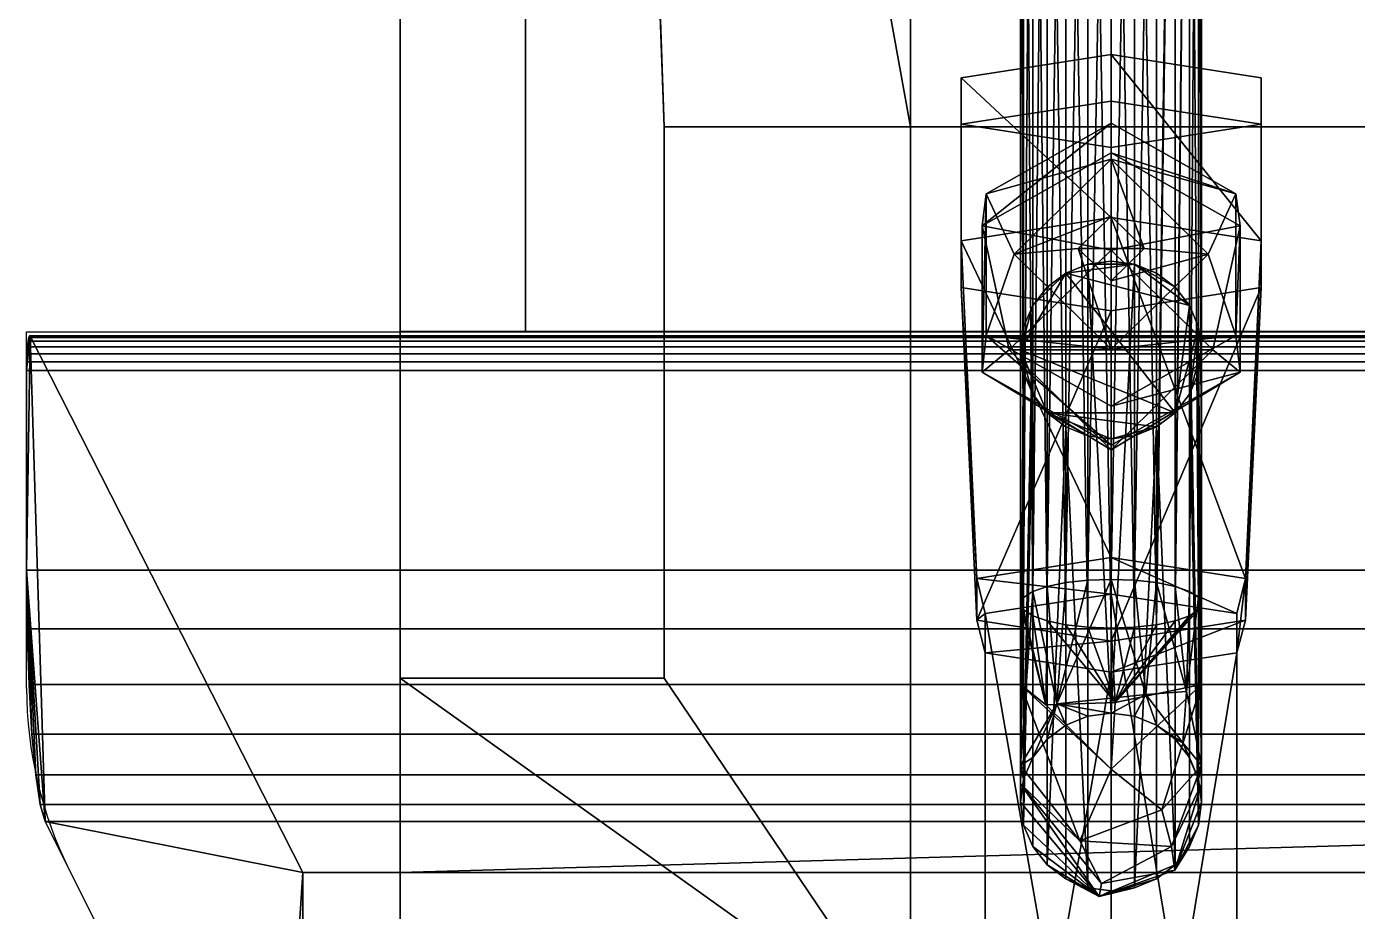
# Model space of a CAD drawing. Extents: x -1 to 863, y -669 to 1.
# Drawn here: x 0 to 57.3, y -601.8 to -563.7 of the extents above; entities that cross this region are included whole.
import ezdxf

# ---------------------------------------------------------------- set-up
doc = ezdxf.new("R2010")
doc.units = 0
for name, color, linetype in [('IQ_200_2D', 1, 'Continuous'), ('IQ_200_3D', 1, 'Continuous'), ('IQ_204_2D', 7, 'Continuous'), ('IQ_BLACK_3D', 250, 'Continuous')]:
    doc.layers.add(name, color=color, linetype=linetype)

msp = doc.modelspace()

# ---------------------------------------------------------------- linework, layer by layer
at = {"layer": 'IQ_200_2D', "transparency": 33554582}
for p, q in [((16.1, -50), (16.1, -576.82)), ((0, -592.174), (0, -576.82)), ((0, -576.82), (862, -576.82)), ((1.864, -600.063), (10.757, -617.833))]:
    msp.add_line(p, q, dxfattribs=at)
msp.add_arc((17.628, -592.174), 17.628, 180, 206.58681, dxfattribs=at)
at = {"layer": 'IQ_204_2D', "transparency": 33554582}
msp.add_line((21.5, -86.255), (21.5, -576.82), dxfattribs=at)

# ---------------------------------------------------------------- meshes
at = {"layer": 'IQ_200_3D', "transparency": 33554687}
mesh = msp.add_polyface(dxfattribs=at)
corners = [(16.1, -576.798, 1361.021), (16.1, -120.903, 1407.885), (16.1, -116.068, 1407.847), (16.1, -111.359, 1406.751), (16.1, -107.004, 1404.65), (16.1, -103.216, 1401.646), (16.1, -100.178, 1397.884), (16.1, -98.037, 1393.549), (16.1, -82.705, 1351.299), (16.1, -444.588, 1226.902), (16.1, -600.123, 1226.902)]
mesh.append_faces([[corners[k] for k in face] for face in [(2, 7, 1)]], dxfattribs={"vtx0": -1, "vtx1": -1})
mesh.append_faces([[corners[k] for k in face] for face in [(1, 7, 8, 9), (7, 2, 3, 4)]], dxfattribs={"vtx0": -1, "vtx3": -1})
mesh.append_faces([[corners[k] for k in face] for face in [(5, 6, 7, 4)]], dxfattribs={"vtx2": -1})
mesh.append_faces([[corners[k] for k in face] for face in [(9, 10, 0, 1)]], dxfattribs={"vtx3": -1})
mesh = msp.add_polyface(dxfattribs=at)
corners = [(21.5, -128.486, 1404.282), (21.5, -120.903, 1404.282), (21.5, -120.903, 1361.021), (21.5, -86.233, 1361.021), (21.5, -98.037, 1393.549), (21.5, -100.178, 1397.884), (21.5, -103.216, 1401.646), (21.5, -107.004, 1404.65), (21.5, -111.359, 1406.751), (21.5, -116.068, 1407.847), (21.5, -120.903, 1407.885), (21.5, -576.798, 1361.021), (21.5, -128.486, 1361.021)]
mesh.append_faces([[corners[k] for k in face] for face in [(0, 11, 12)]], dxfattribs={"vtx0": -1})
mesh.append_faces([[corners[k] for k in face] for face in [(9, 1, 8), (11, 0, 10)]], dxfattribs={"vtx0": -1, "vtx1": -1})
mesh.append_faces([[corners[k] for k in face] for face in [(1, 9, 10, 0)]], dxfattribs={"vtx0": -1, "vtx2": -1})
mesh.append_faces([[corners[k] for k in face] for face in [(1, 6, 7, 8)]], dxfattribs={"vtx0": -1, "vtx3": -1})
mesh.append_faces([[corners[k] for k in face] for face in [(5, 6, 1, 4)]], dxfattribs={"vtx1": -1, "vtx2": -1})
mesh.append_faces([[corners[k] for k in face] for face in [(2, 3, 4, 1)]], dxfattribs={"vtx2": -1})
mesh = msp.add_polyface(dxfattribs=at)
corners = [(845.901, -576.798, 1361.021), (845.901, -120.903, 1407.885), (840.5, -120.903, 1407.885), (840.5, -576.798, 1361.021), (16.1, -120.903, 1407.885), (16.1, -576.798, 1361.021), (21.5, -576.798, 1361.021), (21.5, -120.903, 1407.885)]
mesh.append_faces([[corners[k] for k in face] for face in [(0, 1, 2, 3), (6, 7, 4, 5)]])
mesh = msp.add_polyface(dxfattribs=at)
corners = [(840.5, -128.486, 1361.021), (21.5, -128.486, 1361.021), (21.5, -576.798, 1361.021), (840.5, -576.798, 1361.021)]
mesh.append_faces([[corners[k] for k in face] for face in [(0, 1, 2, 3)]])
mesh = msp.add_polyface(dxfattribs=at)
corners = [(845.901, -600.123, 1226.902), (16.1, -600.123, 1226.902), (16.1, -444.588, 1226.902), (845.901, -444.588, 1226.902)]
mesh.append_faces([[corners[k] for k in face] for face in [(0, 1, 2, 3)]])
mesh = msp.add_polyface(dxfattribs=at)
corners = [(823.9, -465.63, 995.377), (38.086, -465.63, 995.377), (38.086, -567.978, 995.377), (823.9, -567.978, 995.377)]
mesh.append_faces([[corners[k] for k in face] for face in [(0, 1, 2, 3)]])
mesh = msp.add_polyface(dxfattribs=at)
corners = [(38.086, -465.63, 995.377), (38.086, -465.63, 996.977), (38.086, -567.978, 996.977), (38.086, -567.978, 995.377)]
mesh.append_faces([[corners[k] for k in face] for face in [(0, 1, 2, 3)]])
mesh = msp.add_polyface(dxfattribs=at)
corners = [(42.825, -531.588, 1159.79), (42.958, -531.316, 1158.817), (43.348, -531.063, 1157.912), (43.968, -530.846, 1157.134), (44.775, -530.679, 1156.537), (45.716, -530.574, 1156.161), (46.725, -530.539, 1156.033), (47.735, -530.574, 1156.161), (48.675, -530.679, 1156.537), (49.483, -530.846, 1157.134), (50.103, -531.063, 1157.912), (50.493, -531.316, 1158.817), (50.625, -531.588, 1159.79), (50.625, -588.536, 1143.88), (50.493, -588.264, 1142.908), (50.103, -588.011, 1142.002), (49.483, -587.794, 1141.224), (48.675, -587.627, 1140.627), (47.735, -587.522, 1140.252), (46.725, -587.486, 1140.124), (45.716, -587.522, 1140.252), (44.775, -587.627, 1140.627), (43.968, -587.794, 1141.224), (43.348, -588.011, 1142.002), (42.958, -588.264, 1142.908), (42.825, -588.536, 1143.88)]
mesh.append_faces([[corners[k] for k in face] for face in [(1, 24, 25, 0)]], dxfattribs={"vtx0": -1})
mesh.append_faces([[corners[k] for k in face] for face in [(15, 11, 14), (7, 19, 6), (9, 17, 8), (19, 7, 18), (22, 4, 21), (3, 23, 2), (20, 6, 19)]], dxfattribs={"vtx0": -1, "vtx1": -1})
mesh.append_faces([[corners[k] for k in face] for face in [(9, 16, 17), (8, 17, 18), (15, 10, 11), (5, 20, 21), (2, 23, 24), (21, 4, 5)]], dxfattribs={"vtx0": -1, "vtx2": -1})
mesh.append_faces([[corners[k] for k in face] for face in [(15, 16, 10), (7, 8, 18), (9, 10, 16), (22, 23, 3), (5, 6, 20), (1, 2, 24), (3, 4, 22)]], dxfattribs={"vtx1": -1, "vtx2": -1})
mesh.append_faces([[corners[k] for k in face] for face in [(12, 13, 14, 11)]], dxfattribs={"vtx2": -1})
mesh = msp.add_polyface(dxfattribs=at)
corners = [(50.625, -531.588, 1159.79), (50.493, -531.86, 1160.762), (50.103, -532.113, 1161.668), (49.483, -532.33, 1162.446), (48.675, -532.497, 1163.043), (47.735, -532.602, 1163.418), (46.725, -532.637, 1163.546), (45.716, -532.602, 1163.418), (44.775, -532.497, 1163.043), (43.968, -532.33, 1162.446), (43.348, -532.113, 1161.668), (42.958, -531.86, 1160.762), (42.825, -531.588, 1159.79), (42.825, -588.536, 1143.88), (42.958, -588.807, 1144.852), (43.348, -589.06, 1145.758), (43.968, -589.278, 1146.536), (44.775, -589.444, 1147.133), (45.716, -589.549, 1147.508), (46.725, -589.585, 1147.636), (47.735, -589.549, 1147.508), (48.675, -589.444, 1147.133), (49.483, -589.278, 1146.536), (50.103, -589.06, 1145.758), (50.493, -588.807, 1144.852), (50.625, -588.536, 1143.88)]
mesh.append_faces([[corners[k] for k in face] for face in [(1, 25, 0)]], dxfattribs={"vtx0": -1})
mesh.append_faces([[corners[k] for k in face] for face in [(15, 11, 14), (7, 19, 6), (9, 17, 8), (19, 7, 18), (3, 22, 2), (20, 6, 19)]], dxfattribs={"vtx0": -1, "vtx1": -1})
mesh.append_faces([[corners[k] for k in face] for face in [(10, 15, 16), (9, 16, 17), (15, 10, 11), (21, 4, 5)]], dxfattribs={"vtx0": -1, "vtx2": -1})
mesh.append_faces([[corners[k] for k in face] for face in [(17, 18, 8), (11, 12, 14), (7, 8, 18), (9, 10, 16), (21, 22, 3), (20, 21, 5), (24, 25, 1), (23, 24, 2), (22, 23, 2), (5, 6, 20), (1, 2, 24), (3, 4, 21)]], dxfattribs={"vtx1": -1, "vtx2": -1})
mesh.append_faces([[corners[k] for k in face] for face in [(12, 13, 14)]], dxfattribs={"vtx2": -1})
mesh = msp.add_polyface(dxfattribs=at)
corners = [(38.086, -602.51, 996.977), (823.914, -602.51, 996.977), (823.9, -567.978, 996.977), (38.086, -567.978, 996.977)]
mesh.append_faces([[corners[k] for k in face] for face in [(0, 1, 2, 3)]])
mesh = msp.add_polyface(dxfattribs=at)
corners = [(38.086, -607.462, 970.529), (38.086, -567.978, 970.529), (823.914, -567.978, 970.529), (823.914, -607.462, 970.529)]
mesh.append_faces([[corners[k] for k in face] for face in [(0, 1, 2, 3)]])
mesh = msp.add_polyface(dxfattribs=at)
corners = [(38.086, -567.978, 995.377), (38.086, -567.978, 996.977), (823.9, -567.978, 996.977), (823.9, -567.978, 995.377)]
mesh.append_faces([[corners[k] for k in face] for face in [(0, 1, 2, 3)]])
mesh = msp.add_polyface(dxfattribs=at)
corners = [(46.725, -567.819, 1012.027), (41.345, -570.868, 1011.435), (41.345, -576.967, 1010.249), (46.725, -580.017, 1009.656), (46.725, -581.704, 1017.241), (41.164, -578.552, 1017.854), (41.164, -572.248, 1019.079), (46.725, -569.096, 1019.692)]
mesh.append_faces([[corners[k] for k in face] for face in [(6, 1, 5)]], dxfattribs={"vtx0": -1, "vtx1": -1})
mesh.append_faces([[corners[k] for k in face] for face in [(5, 1, 2)]], dxfattribs={"vtx0": -1, "vtx2": -1})
mesh.append_faces([[corners[k] for k in face] for face in [(4, 5, 2), (0, 1, 6)]], dxfattribs={"vtx1": -1, "vtx2": -1})
mesh.append_faces([[corners[k] for k in face] for face in [(2, 3, 4), (6, 7, 0)]], dxfattribs={"vtx2": -1})
mesh = msp.add_polyface(dxfattribs=at)
corners = [(46.725, -569.366, 1009.32), (42.548, -573.467, 1008.523), (46.725, -577.568, 1007.726), (46.725, -580.017, 1009.656), (41.345, -576.967, 1010.249), (41.345, -570.868, 1011.435), (46.725, -567.819, 1012.027)]
mesh.append_faces([[corners[k] for k in face] for face in [(2, 4, 1), (5, 1, 4)]], dxfattribs={"vtx0": -1, "vtx1": -1})
mesh.append_faces([[corners[k] for k in face] for face in [(0, 1, 5)]], dxfattribs={"vtx1": -1, "vtx2": -1})
mesh.append_faces([[corners[k] for k in face] for face in [(2, 3, 4), (5, 6, 0)]], dxfattribs={"vtx2": -1})
mesh = msp.add_polyface(dxfattribs=at)
corners = [(46.725, -577.568, 1007.726), (50.903, -573.467, 1008.523), (46.725, -569.366, 1009.32), (46.725, -567.819, 1012.027), (52.106, -570.868, 1011.435), (52.106, -576.967, 1010.249), (46.725, -580.017, 1009.656)]
mesh.append_faces([[corners[k] for k in face] for face in [(2, 4, 1), (5, 1, 4)]], dxfattribs={"vtx0": -1, "vtx1": -1})
mesh.append_faces([[corners[k] for k in face] for face in [(0, 1, 5)]], dxfattribs={"vtx1": -1, "vtx2": -1})
mesh.append_faces([[corners[k] for k in face] for face in [(2, 3, 4), (5, 6, 0)]], dxfattribs={"vtx2": -1})
mesh = msp.add_polyface(dxfattribs=at)
corners = [(46.725, -580.017, 1009.656), (52.106, -576.967, 1010.249), (52.106, -570.868, 1011.435), (46.725, -567.819, 1012.027), (46.725, -569.096, 1019.692), (52.287, -572.248, 1019.079), (52.287, -578.552, 1017.854), (46.725, -581.704, 1017.241)]
mesh.append_faces([[corners[k] for k in face] for face in [(6, 1, 5)]], dxfattribs={"vtx0": -1, "vtx1": -1})
mesh.append_faces([[corners[k] for k in face] for face in [(5, 1, 2)]], dxfattribs={"vtx0": -1, "vtx2": -1})
mesh.append_faces([[corners[k] for k in face] for face in [(4, 5, 2), (0, 1, 6)]], dxfattribs={"vtx1": -1, "vtx2": -1})
mesh.append_faces([[corners[k] for k in face] for face in [(2, 3, 4), (6, 7, 0)]], dxfattribs={"vtx2": -1})
mesh = msp.add_polyface(dxfattribs=at)
corners = [(46.725, -569.096, 1019.692), (41.164, -572.248, 1019.079), (41.164, -578.552, 1017.854), (46.725, -581.704, 1017.241), (46.725, -581.9, 1028.917), (42.339, -577.594, 1029.754), (46.725, -573.288, 1030.591)]
mesh.append_faces([[corners[k] for k in face] for face in [(4, 2, 3)]], dxfattribs={"vtx0": -1})
mesh.append_faces([[corners[k] for k in face] for face in [(2, 4, 5), (5, 1, 2)]], dxfattribs={"vtx0": -1, "vtx2": -1})
mesh.append_faces([[corners[k] for k in face] for face in [(0, 1, 6)]], dxfattribs={"vtx1": -1})
mesh.append_faces([[corners[k] for k in face] for face in [(5, 6, 1)]], dxfattribs={"vtx1": -1, "vtx2": -1})
mesh = msp.add_polyface(dxfattribs=at)
corners = [(46.725, -581.704, 1017.241), (52.287, -578.552, 1017.854), (52.287, -572.248, 1019.079), (46.725, -569.096, 1019.692), (46.725, -573.288, 1030.591), (51.112, -577.594, 1029.754), (46.725, -581.9, 1028.917)]
mesh.append_faces([[corners[k] for k in face] for face in [(4, 2, 3)]], dxfattribs={"vtx0": -1})
mesh.append_faces([[corners[k] for k in face] for face in [(2, 4, 5), (5, 1, 2)]], dxfattribs={"vtx0": -1, "vtx2": -1})
mesh.append_faces([[corners[k] for k in face] for face in [(0, 1, 6)]], dxfattribs={"vtx1": -1})
mesh.append_faces([[corners[k] for k in face] for face in [(5, 6, 1)]], dxfattribs={"vtx1": -1, "vtx2": -1})
mesh = msp.add_polyface(dxfattribs=at)
corners = [(46.725, -571.834, 1007.557), (45.307, -573.227, 1007.286), (46.725, -574.619, 1007.015), (46.725, -577.568, 1007.726), (42.548, -573.467, 1008.523), (46.725, -569.366, 1009.32)]
mesh.append_faces([[corners[k] for k in face] for face in [(1, 3, 4), (4, 0, 1)]], dxfattribs={"vtx0": -1, "vtx2": -1})
mesh.append_faces([[corners[k] for k in face] for face in [(2, 3, 1)]], dxfattribs={"vtx1": -1})
mesh.append_faces([[corners[k] for k in face] for face in [(4, 5, 0)]], dxfattribs={"vtx2": -1})
mesh = msp.add_polyface(dxfattribs=at)
corners = [(46.725, -574.619, 1007.015), (48.144, -573.227, 1007.286), (46.725, -571.834, 1007.557), (46.725, -569.366, 1009.32), (50.903, -573.467, 1008.523), (46.725, -577.568, 1007.726)]
mesh.append_faces([[corners[k] for k in face] for face in [(1, 3, 4), (4, 0, 1)]], dxfattribs={"vtx0": -1, "vtx2": -1})
mesh.append_faces([[corners[k] for k in face] for face in [(2, 3, 1)]], dxfattribs={"vtx1": -1})
mesh.append_faces([[corners[k] for k in face] for face in [(4, 5, 0)]], dxfattribs={"vtx2": -1})
mesh = msp.add_polyface(dxfattribs=at)
corners = [(46.725, -573.227, 1007.286), (46.725, -574.619, 1007.015), (45.307, -573.227, 1007.286), (46.725, -571.834, 1007.557)]
mesh.append_faces([[corners[k] for k in face] for face in [(1, 2, 0), (3, 0, 2)]], dxfattribs={"vtx1": -1})
mesh = msp.add_polyface(dxfattribs=at)
corners = [(46.725, -573.227, 1007.286), (46.725, -571.834, 1007.557), (48.144, -573.227, 1007.286), (46.725, -574.619, 1007.015)]
mesh.append_faces([[corners[k] for k in face] for face in [(3, 0, 2), (1, 2, 0)]], dxfattribs={"vtx1": -1})
mesh = msp.add_polyface(dxfattribs=at)
corners = [(46.725, -573.288, 1030.591), (42.339, -577.594, 1029.754), (46.725, -581.9, 1028.917), (46.725, -577.594, 1029.754)]
mesh.append_faces([[corners[k] for k in face] for face in [(3, 1, 2), (1, 3, 0)]], dxfattribs={"vtx0": -1})
mesh = msp.add_polyface(dxfattribs=at)
corners = [(46.725, -581.9, 1028.917), (51.112, -577.594, 1029.754), (46.725, -573.288, 1030.591), (46.725, -577.594, 1029.754)]
mesh.append_faces([[corners[k] for k in face] for face in [(1, 3, 0), (3, 1, 2)]], dxfattribs={"vtx0": -1})
mesh = msp.add_polyface(dxfattribs=at)
corners = [(50.625, -577.594, 1029.754), (50.493, -578.585, 1029.561), (50.103, -579.508, 1029.382), (49.483, -580.301, 1029.228), (48.675, -580.909, 1029.109), (47.735, -581.292, 1029.035), (46.725, -581.422, 1029.01), (45.716, -581.292, 1029.035), (44.775, -580.909, 1029.109), (43.968, -580.301, 1029.228), (43.348, -579.508, 1029.382), (42.958, -578.585, 1029.561), (42.825, -577.594, 1029.754), (42.958, -576.603, 1029.946), (43.348, -575.68, 1030.126), (43.968, -574.887, 1030.28), (44.775, -574.279, 1030.398), (45.716, -573.896, 1030.473), (46.725, -573.766, 1030.498), (47.735, -573.896, 1030.473), (48.675, -574.279, 1030.398), (49.483, -574.887, 1030.28), (50.103, -575.68, 1030.126), (50.493, -576.603, 1029.946)]
mesh.append_faces([[corners[k] for k in face] for face in [(21, 19, 20), (9, 7, 8), (12, 10, 11), (16, 14, 15), (14, 12, 13)]], dxfattribs={"vtx0": -1})
mesh.append_faces([[corners[k] for k in face] for face in [(22, 19, 21), (17, 19, 16)]], dxfattribs={"vtx0": -1, "vtx1": -1})
mesh.append_faces([[corners[k] for k in face] for face in [(3, 16, 22), (19, 22, 16), (3, 9, 12), (12, 14, 16), (12, 16, 3), (4, 6, 9)]], dxfattribs={"vtx0": -1, "vtx1": -1, "vtx2": -1})
mesh.append_faces([[corners[k] for k in face] for face in [(9, 3, 4), (23, 2, 3), (9, 6, 7), (12, 9, 10)]], dxfattribs={"vtx0": -1, "vtx2": -1})
mesh.append_faces([[corners[k] for k in face] for face in [(5, 6, 4)]], dxfattribs={"vtx1": -1})
mesh.append_faces([[corners[k] for k in face] for face in [(23, 0, 2), (22, 23, 3)]], dxfattribs={"vtx1": -1, "vtx2": -1})
mesh.append_faces([[corners[k] for k in face] for face in [(0, 1, 2), (17, 18, 19)]], dxfattribs={"vtx2": -1})
mesh = msp.add_polyface(dxfattribs=at)
corners = [(42.825, -597.086, 1130.033), (42.958, -596.095, 1130.225), (43.348, -595.172, 1130.405), (43.968, -594.379, 1130.559), (44.775, -593.771, 1130.677), (45.716, -593.388, 1130.751), (46.725, -593.258, 1130.777), (47.735, -593.388, 1130.751), (48.675, -593.771, 1130.677), (49.483, -594.379, 1130.559), (50.103, -595.172, 1130.405), (50.493, -596.095, 1130.225), (50.625, -597.086, 1130.033), (50.625, -577.594, 1029.754), (50.493, -576.603, 1029.946), (50.103, -575.68, 1030.126), (49.483, -574.887, 1030.28), (48.675, -574.279, 1030.398), (47.735, -573.896, 1030.473), (46.725, -573.766, 1030.498), (45.716, -573.896, 1030.473), (44.775, -574.279, 1030.398), (43.968, -574.887, 1030.28), (43.348, -575.68, 1030.126), (42.958, -576.603, 1029.946), (42.825, -577.594, 1029.754)]
mesh.append_faces([[corners[k] for k in face] for face in [(20, 6, 19)]], dxfattribs={"vtx0": -1, "vtx1": -1})
mesh.append_faces([[corners[k] for k in face] for face in [(9, 16, 17, 8), (10, 15, 16, 9), (15, 10, 11), (6, 18, 19), (18, 6, 7), (5, 20, 21, 4), (20, 5, 6), (24, 0, 1)]], dxfattribs={"vtx0": -1, "vtx2": -1})
mesh.append_faces([[corners[k] for k in face] for face in [(13, 14, 12)]], dxfattribs={"vtx1": -1})
mesh.append_faces([[corners[k] for k in face] for face in [(14, 15, 11), (11, 12, 14), (23, 24, 1), (1, 2, 23)]], dxfattribs={"vtx1": -1, "vtx2": -1})
mesh.append_faces([[corners[k] for k in face] for face in [(17, 18, 7, 8), (21, 22, 3, 4), (22, 23, 2, 3)]], dxfattribs={"vtx1": -1, "vtx3": -1})
mesh.append_faces([[corners[k] for k in face] for face in [(24, 25, 0)]], dxfattribs={"vtx2": -1})
mesh = msp.add_polyface(dxfattribs=at)
corners = [(845.901, -600.123, 1226.902), (845.901, -576.798, 1361.021), (840.5, -576.798, 1361.021), (21.5, -576.798, 1361.021), (16.1, -576.798, 1361.021), (16.1, -600.123, 1226.902)]
mesh.append_faces([[corners[k] for k in face] for face in [(0, 1, 2, 5), (3, 4, 5, 2)]], dxfattribs={"vtx2": -1})
mesh = msp.add_polyface(dxfattribs=at)
corners = [(0, -578.478, 1361.612), (862, -578.478, 1361.612), (861.996, -578.109, 1361.566), (861.984, -577.762, 1361.43), (861.965, -577.459, 1361.213), (861.94, -577.219, 1360.928), (861.91, -577.057, 1360.592), (861.878, -576.983, 1360.227), (861.845, -577, 1359.855), (0.155, -577, 1359.855), (0.122, -576.983, 1360.227), (0.09, -577.057, 1360.592), (0.06, -577.219, 1360.928), (0.035, -577.459, 1361.213), (0.016, -577.762, 1361.43), (0.004, -578.109, 1361.566)]
mesh.append_faces([[corners[k] for k in face] for face in [(2, 15, 0, 1)]], dxfattribs={"vtx0": -1})
mesh.append_faces([[corners[k] for k in face] for face in [(7, 10, 11, 6), (6, 11, 12, 5), (5, 12, 13, 4), (4, 13, 14, 3), (3, 14, 15, 2)]], dxfattribs={"vtx0": -1, "vtx2": -1})
mesh.append_faces([[corners[k] for k in face] for face in [(8, 9, 10, 7)]], dxfattribs={"vtx2": -1})
mesh = msp.add_polyface(dxfattribs=at)
corners = [(0, -587.088, 1361.612), (0, -578.478, 1361.612), (0.004, -578.109, 1361.566), (0.016, -577.762, 1361.43), (0.035, -577.459, 1361.213), (0.06, -577.219, 1360.928), (0.09, -577.057, 1360.592), (0.122, -576.983, 1360.227), (0.155, -577, 1359.855), (11.897, -600.123, 1226.902), (11.897, -606.978, 1226.902), (11.867, -609.693, 1227.242), (11.779, -612.239, 1228.242), (11.638, -614.46, 1229.839), (11.453, -616.219, 1231.935), (11.235, -617.406, 1234.4), (10.998, -617.947, 1237.081), (10.757, -617.811, 1239.813), (0.803, -597.921, 1352.524), (0.587, -597.188, 1354.97), (0.391, -595.911, 1357.182), (0.227, -594.158, 1359.039), (0.103, -592.024, 1360.442), (0.026, -589.625, 1361.316)]
mesh.append_faces([[corners[k] for k in face] for face in [(7, 1, 6), (8, 1, 7), (21, 0, 20), (9, 18, 8), (17, 10, 16), (14, 10, 13)]], dxfattribs={"vtx0": -1, "vtx1": -1})
mesh.append_faces([[corners[k] for k in face] for face in [(8, 18, 0)]], dxfattribs={"vtx0": -1, "vtx1": -1, "vtx2": -1})
mesh.append_faces([[corners[k] for k in face] for face in [(0, 18, 19), (9, 17, 18), (10, 15, 16), (17, 9, 10), (10, 14, 15)]], dxfattribs={"vtx0": -1, "vtx2": -1})
mesh.append_faces([[corners[k] for k in face] for face in [(2, 3, 1), (23, 0, 22), (11, 12, 10)]], dxfattribs={"vtx1": -1})
mesh.append_faces([[corners[k] for k in face] for face in [(3, 4, 1), (0, 1, 8), (4, 5, 1), (5, 6, 1), (21, 22, 0), (12, 13, 10), (19, 20, 0)]], dxfattribs={"vtx1": -1, "vtx2": -1})
mesh = msp.add_polyface(dxfattribs=at)
corners = [(11.897, -600.123, 1226.902), (0.155, -577, 1359.855), (861.845, -577, 1359.855), (850.103, -600.123, 1226.902)]
mesh.append_faces([[corners[k] for k in face] for face in [(0, 1, 2, 3)]])
mesh = msp.add_polyface(dxfattribs=at)
corners = [(50.625, -597.086, 1130.033), (50.493, -598.077, 1129.84), (50.103, -599, 1129.661), (49.483, -599.793, 1129.506), (48.675, -600.402, 1129.388), (47.735, -600.784, 1129.314), (46.725, -600.915, 1129.289), (45.716, -600.784, 1129.314), (44.775, -600.402, 1129.388), (43.968, -599.793, 1129.506), (43.348, -599, 1129.661), (42.958, -598.077, 1129.84), (42.825, -597.086, 1130.033), (42.825, -577.594, 1029.754), (42.958, -578.585, 1029.561), (43.348, -579.508, 1029.382), (43.968, -580.301, 1029.228), (44.775, -580.909, 1029.109), (45.716, -581.292, 1029.035), (46.725, -581.422, 1029.01), (47.735, -581.292, 1029.035), (48.675, -580.909, 1029.109), (49.483, -580.301, 1029.228), (50.103, -579.508, 1029.382), (50.493, -578.585, 1029.561), (50.625, -577.594, 1029.754)]
mesh.append_faces([[corners[k] for k in face] for face in [(9, 17, 8)]], dxfattribs={"vtx0": -1, "vtx1": -1})
mesh.append_faces([[corners[k] for k in face] for face in [(10, 15, 16, 9), (15, 10, 11), (20, 5, 6, 19), (21, 4, 5), (21, 3, 4), (24, 0, 1)]], dxfattribs={"vtx0": -1, "vtx2": -1})
mesh.append_faces([[corners[k] for k in face] for face in [(13, 14, 12)]], dxfattribs={"vtx1": -1})
mesh.append_faces([[corners[k] for k in face] for face in [(14, 15, 11), (17, 18, 7), (16, 17, 9), (11, 12, 14), (7, 8, 17), (21, 22, 3), (20, 21, 5), (23, 24, 1), (1, 2, 23)]], dxfattribs={"vtx1": -1, "vtx2": -1})
mesh.append_faces([[corners[k] for k in face] for face in [(18, 19, 6, 7), (22, 23, 2, 3)]], dxfattribs={"vtx1": -1, "vtx3": -1})
mesh.append_faces([[corners[k] for k in face] for face in [(24, 25, 0)]], dxfattribs={"vtx2": -1})
mesh = msp.add_polyface(dxfattribs=at)
corners = [(0, -578.478, 1361.612), (0, -587.088, 1361.612), (862, -587.088, 1361.612), (862, -578.478, 1361.612)]
mesh.append_faces([[corners[k] for k in face] for face in [(0, 1, 2, 3)]])
mesh = msp.add_polyface(dxfattribs=at)
corners = [(862, -587.088, 1361.612), (0, -587.088, 1361.612), (0.026, -589.625, 1361.316), (0.103, -592.024, 1360.442), (0.227, -594.158, 1359.039), (0.391, -595.911, 1357.182), (0.587, -597.188, 1354.97), (0.803, -597.921, 1352.524), (861.197, -597.921, 1352.524), (861.413, -597.188, 1354.97), (861.609, -595.911, 1357.182), (861.773, -594.158, 1359.039), (861.897, -592.024, 1360.442), (861.974, -589.625, 1361.316)]
mesh.append_faces([[corners[k] for k in face] for face in [(9, 6, 7, 8)]], dxfattribs={"vtx0": -1})
mesh.append_faces([[corners[k] for k in face] for face in [(13, 2, 3, 12), (4, 11, 12, 3), (10, 5, 6, 9), (5, 10, 11, 4)]], dxfattribs={"vtx0": -1, "vtx2": -1})
mesh.append_faces([[corners[k] for k in face] for face in [(0, 1, 2, 13)]], dxfattribs={"vtx2": -1})
mesh = msp.add_polyface(dxfattribs=at)
corners = [(42.825, -597.086, 1130.033), (42.825, -595.517, 1138.627), (42.825, -588.536, 1143.88), (42.958, -588.264, 1142.908), (43.348, -588.011, 1142.002), (43.968, -587.794, 1141.224), (44.775, -587.627, 1140.627), (45.716, -587.522, 1140.252), (46.725, -587.486, 1140.124), (47.735, -587.522, 1140.252), (48.675, -587.627, 1140.627), (49.483, -587.794, 1141.224), (50.103, -588.011, 1142.002), (50.493, -588.264, 1142.908), (50.625, -588.536, 1143.88), (50.625, -595.517, 1138.627), (50.625, -597.086, 1130.033), (50.493, -596.095, 1130.225), (50.103, -595.172, 1130.405), (49.483, -594.379, 1130.559), (48.675, -593.771, 1130.677), (47.735, -593.388, 1130.751), (46.725, -593.258, 1130.777), (45.716, -593.388, 1130.751), (44.775, -593.771, 1130.677), (43.968, -594.379, 1130.559), (43.348, -595.172, 1130.405), (42.958, -596.095, 1130.225), (48.218, -592.451, 1136.734), (44.392, -592.858, 1136.985), (49.968, -592.328, 1139.207), (49.82, -594.538, 1135.051)]
mesh.append_faces([[corners[k] for k in face] for face in [(17, 15, 16)]], dxfattribs={"vtx0": -1})
mesh.append_faces([[corners[k] for k in face] for face in [(22, 28, 21), (10, 28, 9), (9, 28, 8), (11, 30, 10), (24, 29, 23)]], dxfattribs={"vtx0": -1, "vtx1": -1})
mesh.append_faces([[corners[k] for k in face] for face in [(30, 28, 10), (15, 31, 30), (30, 13, 15), (28, 29, 8), (31, 20, 28), (29, 1, 4), (15, 17, 31), (28, 30, 31), (28, 22, 29), (29, 26, 1)]], dxfattribs={"vtx0": -1, "vtx1": -1, "vtx2": -1})
mesh.append_faces([[corners[k] for k in face] for face in [(30, 12, 13), (30, 11, 12), (29, 6, 7), (1, 3, 4), (29, 7, 8), (31, 18, 19), (28, 20, 21), (31, 17, 18), (31, 19, 20), (29, 22, 23)]], dxfattribs={"vtx0": -1, "vtx2": -1})
mesh.append_faces([[corners[k] for k in face] for face in [(2, 3, 1), (0, 1, 27)]], dxfattribs={"vtx1": -1})
mesh.append_faces([[corners[k] for k in face] for face in [(4, 5, 29), (5, 6, 29), (24, 25, 29), (25, 26, 29), (26, 27, 1)]], dxfattribs={"vtx1": -1, "vtx2": -1})
mesh.append_faces([[corners[k] for k in face] for face in [(13, 14, 15)]], dxfattribs={"vtx2": -1})
mesh = msp.add_polyface(dxfattribs=at)
corners = [(50.625, -597.086, 1130.033), (50.625, -595.517, 1138.627), (50.625, -588.536, 1143.88), (50.493, -588.807, 1144.852), (50.103, -589.06, 1145.758), (49.483, -589.278, 1146.536), (48.675, -589.444, 1147.133), (47.735, -589.549, 1147.508), (46.725, -589.585, 1147.636), (45.716, -589.549, 1147.508), (44.775, -589.444, 1147.133), (43.968, -589.278, 1146.536), (43.348, -589.06, 1145.758), (42.958, -588.807, 1144.852), (42.825, -588.536, 1143.88), (42.825, -595.517, 1138.627), (42.825, -597.086, 1130.033), (42.958, -598.077, 1129.84), (43.348, -599, 1129.661), (43.968, -599.793, 1129.506), (44.775, -600.402, 1129.388), (45.716, -600.784, 1129.314), (46.725, -600.915, 1129.289), (47.735, -600.784, 1129.314), (48.675, -600.402, 1129.388), (49.483, -599.793, 1129.506), (50.103, -599, 1129.661), (50.493, -598.077, 1129.84), (46.725, -595.669, 1144.382), (46.319, -600.603, 1136.583), (46.905, -592.802, 1146.34), (46.211, -601.159, 1132.969), (50.625, -596.302, 1134.33), (49.467, -600.024, 1133.616), (42.825, -592.026, 1141.253), (43.907, -592.899, 1144.905), (49.335, -599.002, 1138.188), (45.385, -598.759, 1140.345), (48.907, -597.428, 1141.548), (50.625, -592.026, 1141.253), (42.825, -596.302, 1134.33)]
mesh.append_faces([[corners[k] for k in face] for face in [(10, 30, 9), (16, 31, 40), (14, 35, 13), (13, 35, 12), (9, 30, 8), (5, 30, 4), (3, 30, 2), (23, 31, 22), (40, 37, 15), (34, 35, 14), (17, 31, 16), (20, 31, 19), (2, 30, 39)]], dxfattribs={"vtx0": -1, "vtx1": -1})
mesh.append_faces([[corners[k] for k in face] for face in [(35, 34, 28), (39, 28, 38), (37, 29, 36), (38, 36, 1), (34, 37, 28), (28, 37, 38), (37, 40, 29), (33, 29, 31), (33, 32, 36), (31, 25, 33), (36, 38, 37), (35, 30, 11), (28, 30, 35), (33, 36, 29), (29, 40, 31), (30, 28, 39)]], dxfattribs={"vtx0": -1, "vtx1": -1, "vtx2": -1})
mesh.append_faces([[corners[k] for k in face] for face in [(30, 6, 7), (30, 5, 6), (38, 1, 39), (31, 17, 18), (31, 18, 19), (31, 24, 25), (33, 27, 0), (31, 23, 24), (36, 32, 1)]], dxfattribs={"vtx0": -1, "vtx2": -1})
mesh.append_faces([[corners[k] for k in face] for face in [(10, 11, 30), (7, 8, 30), (21, 22, 31), (11, 12, 35), (3, 4, 30), (25, 26, 33), (20, 21, 31), (0, 32, 33), (26, 27, 33), (34, 15, 37)]], dxfattribs={"vtx1": -1, "vtx2": -1})
mesh = msp.add_polyface(dxfattribs=at)
corners = [(0.803, -597.921, 1352.524), (10.757, -617.811, 1239.813), (851.243, -617.811, 1239.813), (861.197, -597.921, 1352.524)]
mesh.append_faces([[corners[k] for k in face] for face in [(0, 1, 2, 3)]])
mesh = msp.add_polyface(dxfattribs=at)
corners = [(11.897, -606.978, 1226.902), (11.897, -600.123, 1226.902), (850.103, -600.123, 1226.902), (850.103, -606.978, 1226.902)]
mesh.append_faces([[corners[k] for k in face] for face in [(0, 1, 2, 3)]])
at = {"layer": 'IQ_BLACK_3D', "transparency": 33554687}
mesh = msp.add_polyface(dxfattribs=at)
corners = [(16.1, -230.589, 924.5), (16.1, -72.9, 1022.887), (16.1, -72.9, 924.5), (16.1, -591.752, 924.5), (16.1, -611.974, 983.747), (16.1, -612.468, 986.064), (16.1, -612.403, 988.432), (16.1, -611.784, 990.719), (16.1, -610.643, 992.795), (16.1, -609.046, 994.545), (16.1, -607.083, 995.871), (16.1, -604.862, 996.697), (16.1, -602.51, 996.977), (16.1, -446.317, 996.977), (16.1, -235.553, 924.5)]
mesh.append_faces([[corners[k] for k in face] for face in [(2, 0, 1)]])
mesh.append_faces([[corners[k] for k in face] for face in [(7, 4, 5, 6)]], dxfattribs={"vtx0": -1})
mesh.append_faces([[corners[k] for k in face] for face in [(12, 7, 10, 11)]], dxfattribs={"vtx0": -1, "vtx1": -1})
mesh.append_faces([[corners[k] for k in face] for face in [(7, 12, 4)]], dxfattribs={"vtx0": -1, "vtx1": -1, "vtx2": -1})
mesh.append_faces([[corners[k] for k in face] for face in [(3, 4, 12, 13)]], dxfattribs={"vtx1": -1, "vtx3": -1})
mesh.append_faces([[corners[k] for k in face] for face in [(13, 14, 3)]], dxfattribs={"vtx2": -1})
mesh.append_faces([[corners[k] for k in face] for face in [(7, 8, 9, 10)]], dxfattribs={"vtx3": -1})
mesh = msp.add_polyface(dxfattribs=at)
corners = [(16.1, -591.752, 924.5), (16.1, -235.553, 924.5), (845.901, -235.553, 924.5), (845.901, -591.752, 924.5), (834.536, -591.752, 924.5), (834.536, -567.978, 924.5), (27.464, -567.978, 924.5), (27.464, -591.752, 924.5)]
mesh.append_faces([[corners[k] for k in face] for face in [(1, 2, 5, 6)]], dxfattribs={"vtx1": -1, "vtx3": -1})
mesh.append_faces([[corners[k] for k in face] for face in [(3, 4, 5, 2)]], dxfattribs={"vtx2": -1})
mesh.append_faces([[corners[k] for k in face] for face in [(6, 7, 0, 1)]], dxfattribs={"vtx3": -1})
mesh = msp.add_polyface(dxfattribs=at)
corners = [(38.086, -567.978, 996.977), (38.086, -465.63, 996.977), (823.9, -465.63, 996.977), (823.9, -567.978, 996.977), (823.914, -602.51, 996.977), (845.901, -602.51, 996.977), (845.901, -446.317, 996.977), (16.1, -446.317, 996.977), (16.1, -602.51, 996.977), (38.086, -602.51, 996.977)]
mesh.append_faces([[corners[k] for k in face] for face in [(1, 7, 0)]], dxfattribs={"vtx0": -1, "vtx1": -1})
mesh.append_faces([[corners[k] for k in face] for face in [(6, 2, 3), (2, 6, 7, 1)]], dxfattribs={"vtx0": -1, "vtx2": -1})
mesh.append_faces([[corners[k] for k in face] for face in [(8, 9, 0, 7)]], dxfattribs={"vtx2": -1})
mesh.append_faces([[corners[k] for k in face] for face in [(3, 4, 5, 6)]], dxfattribs={"vtx3": -1})
mesh = msp.add_polyface(dxfattribs=at)
corners = [(46.725, -564.855, 1142.47), (40.264, -565.859, 1146.062), (40.264, -567.867, 1153.248), (46.725, -568.87, 1156.841), (46.725, -566.863, 1149.655)]
mesh.append_faces([[corners[k] for k in face] for face in [(4, 2, 3)]], dxfattribs={"vtx0": -1})
mesh.append_faces([[corners[k] for k in face] for face in [(4, 0, 1, 2)]], dxfattribs={"vtx3": -1})
mesh = msp.add_polyface(dxfattribs=at)
corners = [(46.725, -571.892, 1140.504), (40.264, -572.896, 1144.097), (40.264, -574.904, 1151.282), (46.725, -575.907, 1154.875), (46.725, -568.87, 1156.841), (40.264, -567.867, 1153.248), (40.264, -565.859, 1146.062), (46.725, -564.855, 1142.47)]
mesh.append_faces([[corners[k] for k in face] for face in [(4, 5, 2, 3)]], dxfattribs={"vtx1": -1})
mesh.append_faces([[corners[k] for k in face] for face in [(0, 1, 6)]], dxfattribs={"vtx1": -1, "vtx2": -1})
mesh.append_faces([[corners[k] for k in face] for face in [(1, 2, 5, 6)]], dxfattribs={"vtx1": -1, "vtx3": -1})
mesh.append_faces([[corners[k] for k in face] for face in [(6, 7, 0)]], dxfattribs={"vtx2": -1})
mesh = msp.add_polyface(dxfattribs=at)
corners = [(46.725, -568.87, 1156.841), (53.187, -567.867, 1153.248), (53.187, -565.859, 1146.062), (46.725, -564.855, 1142.47), (46.725, -566.863, 1149.655)]
mesh.append_faces([[corners[k] for k in face] for face in [(4, 0, 1), (2, 3, 4, 1)]], dxfattribs={"vtx2": -1})
mesh = msp.add_polyface(dxfattribs=at)
corners = [(46.725, -575.907, 1154.875), (53.187, -574.904, 1151.282), (53.187, -572.896, 1144.097), (46.725, -571.892, 1140.504), (46.725, -564.855, 1142.47), (53.187, -565.859, 1146.062), (53.187, -567.867, 1153.248), (46.725, -568.87, 1156.841)]
mesh.append_faces([[corners[k] for k in face] for face in [(4, 5, 2)]], dxfattribs={"vtx1": -1, "vtx2": -1})
mesh.append_faces([[corners[k] for k in face] for face in [(1, 2, 5, 6)]], dxfattribs={"vtx1": -1, "vtx3": -1})
mesh.append_faces([[corners[k] for k in face] for face in [(2, 3, 4)]], dxfattribs={"vtx2": -1})
mesh.append_faces([[corners[k] for k in face] for face in [(6, 7, 0, 1)]], dxfattribs={"vtx3": -1})
mesh = msp.add_polyface(dxfattribs=at)
corners = [(27.464, -567.978, 924.5), (834.536, -567.978, 924.5), (823.914, -567.978, 970.529), (38.086, -567.978, 970.529)]
mesh.append_faces([[corners[k] for k in face] for face in [(0, 1, 2, 3)]])
mesh = msp.add_polyface(dxfattribs=at)
corners = [(38.086, -567.978, 970.529), (38.086, -607.462, 970.529), (27.464, -591.752, 924.5), (27.464, -567.978, 924.5)]
mesh.append_faces([[corners[k] for k in face] for face in [(0, 1, 2, 3)]])
mesh = msp.add_polyface(dxfattribs=at)
corners = [(46.725, -586.548, 1137.214), (40.935, -587.447, 1140.433), (40.935, -589.246, 1146.873), (46.725, -590.146, 1150.093), (46.725, -575.907, 1154.875), (40.264, -574.904, 1151.282), (40.264, -572.896, 1144.097), (46.725, -571.892, 1140.504)]
mesh.append_faces([[corners[k] for k in face] for face in [(6, 1, 5)]], dxfattribs={"vtx0": -1, "vtx1": -1})
mesh.append_faces([[corners[k] for k in face] for face in [(5, 1, 2)]], dxfattribs={"vtx0": -1, "vtx2": -1})
mesh.append_faces([[corners[k] for k in face] for face in [(4, 5, 2), (0, 1, 6)]], dxfattribs={"vtx1": -1, "vtx2": -1})
mesh.append_faces([[corners[k] for k in face] for face in [(2, 3, 4), (6, 7, 0)]], dxfattribs={"vtx2": -1})
mesh = msp.add_polyface(dxfattribs=at)
corners = [(46.725, -590.146, 1150.093), (52.516, -589.246, 1146.873), (52.516, -587.447, 1140.433), (46.725, -586.548, 1137.214), (46.725, -571.892, 1140.504), (53.187, -572.896, 1144.097), (53.187, -574.904, 1151.282), (46.725, -575.907, 1154.875)]
mesh.append_faces([[corners[k] for k in face] for face in [(6, 1, 5)]], dxfattribs={"vtx0": -1, "vtx1": -1})
mesh.append_faces([[corners[k] for k in face] for face in [(5, 1, 2)]], dxfattribs={"vtx0": -1, "vtx2": -1})
mesh.append_faces([[corners[k] for k in face] for face in [(4, 5, 2), (0, 1, 6)]], dxfattribs={"vtx1": -1, "vtx2": -1})
mesh.append_faces([[corners[k] for k in face] for face in [(2, 3, 4), (6, 7, 0)]], dxfattribs={"vtx2": -1})
mesh = msp.add_polyface(dxfattribs=at)
corners = [(46.725, -588.12, 1137.214), (41.301, -588.962, 1140.23), (41.301, -590.647, 1146.262), (46.725, -591.49, 1149.278), (46.725, -590.146, 1150.093), (40.935, -589.246, 1146.873), (40.935, -587.447, 1140.433), (46.725, -586.548, 1137.214)]
mesh.append_faces([[corners[k] for k in face] for face in [(6, 1, 5)]], dxfattribs={"vtx0": -1, "vtx1": -1})
mesh.append_faces([[corners[k] for k in face] for face in [(5, 1, 2)]], dxfattribs={"vtx0": -1, "vtx2": -1})
mesh.append_faces([[corners[k] for k in face] for face in [(4, 5, 2), (0, 1, 6)]], dxfattribs={"vtx1": -1, "vtx2": -1})
mesh.append_faces([[corners[k] for k in face] for face in [(2, 3, 4), (6, 7, 0)]], dxfattribs={"vtx2": -1})
mesh = msp.add_polyface(dxfattribs=at)
corners = [(46.725, -591.49, 1149.278), (52.149, -590.647, 1146.262), (52.149, -588.962, 1140.23), (46.725, -588.12, 1137.214), (46.725, -586.548, 1137.214), (52.516, -587.447, 1140.433), (52.516, -589.246, 1146.873), (46.725, -590.146, 1150.093)]
mesh.append_faces([[corners[k] for k in face] for face in [(6, 1, 5)]], dxfattribs={"vtx0": -1, "vtx1": -1})
mesh.append_faces([[corners[k] for k in face] for face in [(5, 1, 2)]], dxfattribs={"vtx0": -1, "vtx2": -1})
mesh.append_faces([[corners[k] for k in face] for face in [(4, 5, 2), (0, 1, 6)]], dxfattribs={"vtx1": -1, "vtx2": -1})
mesh.append_faces([[corners[k] for k in face] for face in [(2, 3, 4), (6, 7, 0)]], dxfattribs={"vtx2": -1})
mesh = msp.add_polyface(dxfattribs=at)
corners = [(46.725, -620.185, 1128.255), (41.301, -621.028, 1131.271), (41.301, -622.713, 1137.304), (46.725, -623.556, 1140.32), (46.725, -591.49, 1149.278), (41.301, -590.647, 1146.262), (41.301, -588.962, 1140.23), (46.725, -588.12, 1137.214)]
mesh.append_faces([[corners[k] for k in face] for face in [(4, 5, 2), (0, 1, 6)]], dxfattribs={"vtx1": -1, "vtx2": -1})
mesh.append_faces([[corners[k] for k in face] for face in [(1, 2, 5, 6)]], dxfattribs={"vtx1": -1, "vtx3": -1})
mesh.append_faces([[corners[k] for k in face] for face in [(2, 3, 4), (6, 7, 0)]], dxfattribs={"vtx2": -1})
mesh = msp.add_polyface(dxfattribs=at)
corners = [(46.725, -623.556, 1140.32), (52.149, -622.713, 1137.304), (52.149, -621.028, 1131.271), (46.725, -620.185, 1128.255), (46.725, -588.12, 1137.214), (52.149, -588.962, 1140.23), (52.149, -590.647, 1146.262), (46.725, -591.49, 1149.278)]
mesh.append_faces([[corners[k] for k in face] for face in [(4, 5, 2), (0, 1, 6)]], dxfattribs={"vtx1": -1, "vtx2": -1})
mesh.append_faces([[corners[k] for k in face] for face in [(1, 2, 5, 6)]], dxfattribs={"vtx1": -1, "vtx3": -1})
mesh.append_faces([[corners[k] for k in face] for face in [(2, 3, 4), (6, 7, 0)]], dxfattribs={"vtx2": -1})
mesh = msp.add_polyface(dxfattribs=at)
corners = [(38.086, -607.462, 970.529), (38.086, -611.974, 983.747), (16.1, -611.974, 983.747), (16.1, -591.752, 924.5), (27.464, -591.752, 924.5)]
mesh.append_faces([[corners[k] for k in face] for face in [(0, 3, 4)]], dxfattribs={"vtx0": -1})
mesh.append_faces([[corners[k] for k in face] for face in [(3, 0, 2)]], dxfattribs={"vtx0": -1, "vtx1": -1})
mesh.append_faces([[corners[k] for k in face] for face in [(0, 1, 2)]], dxfattribs={"vtx2": -1})

doc.saveas('drawing.dxf')
